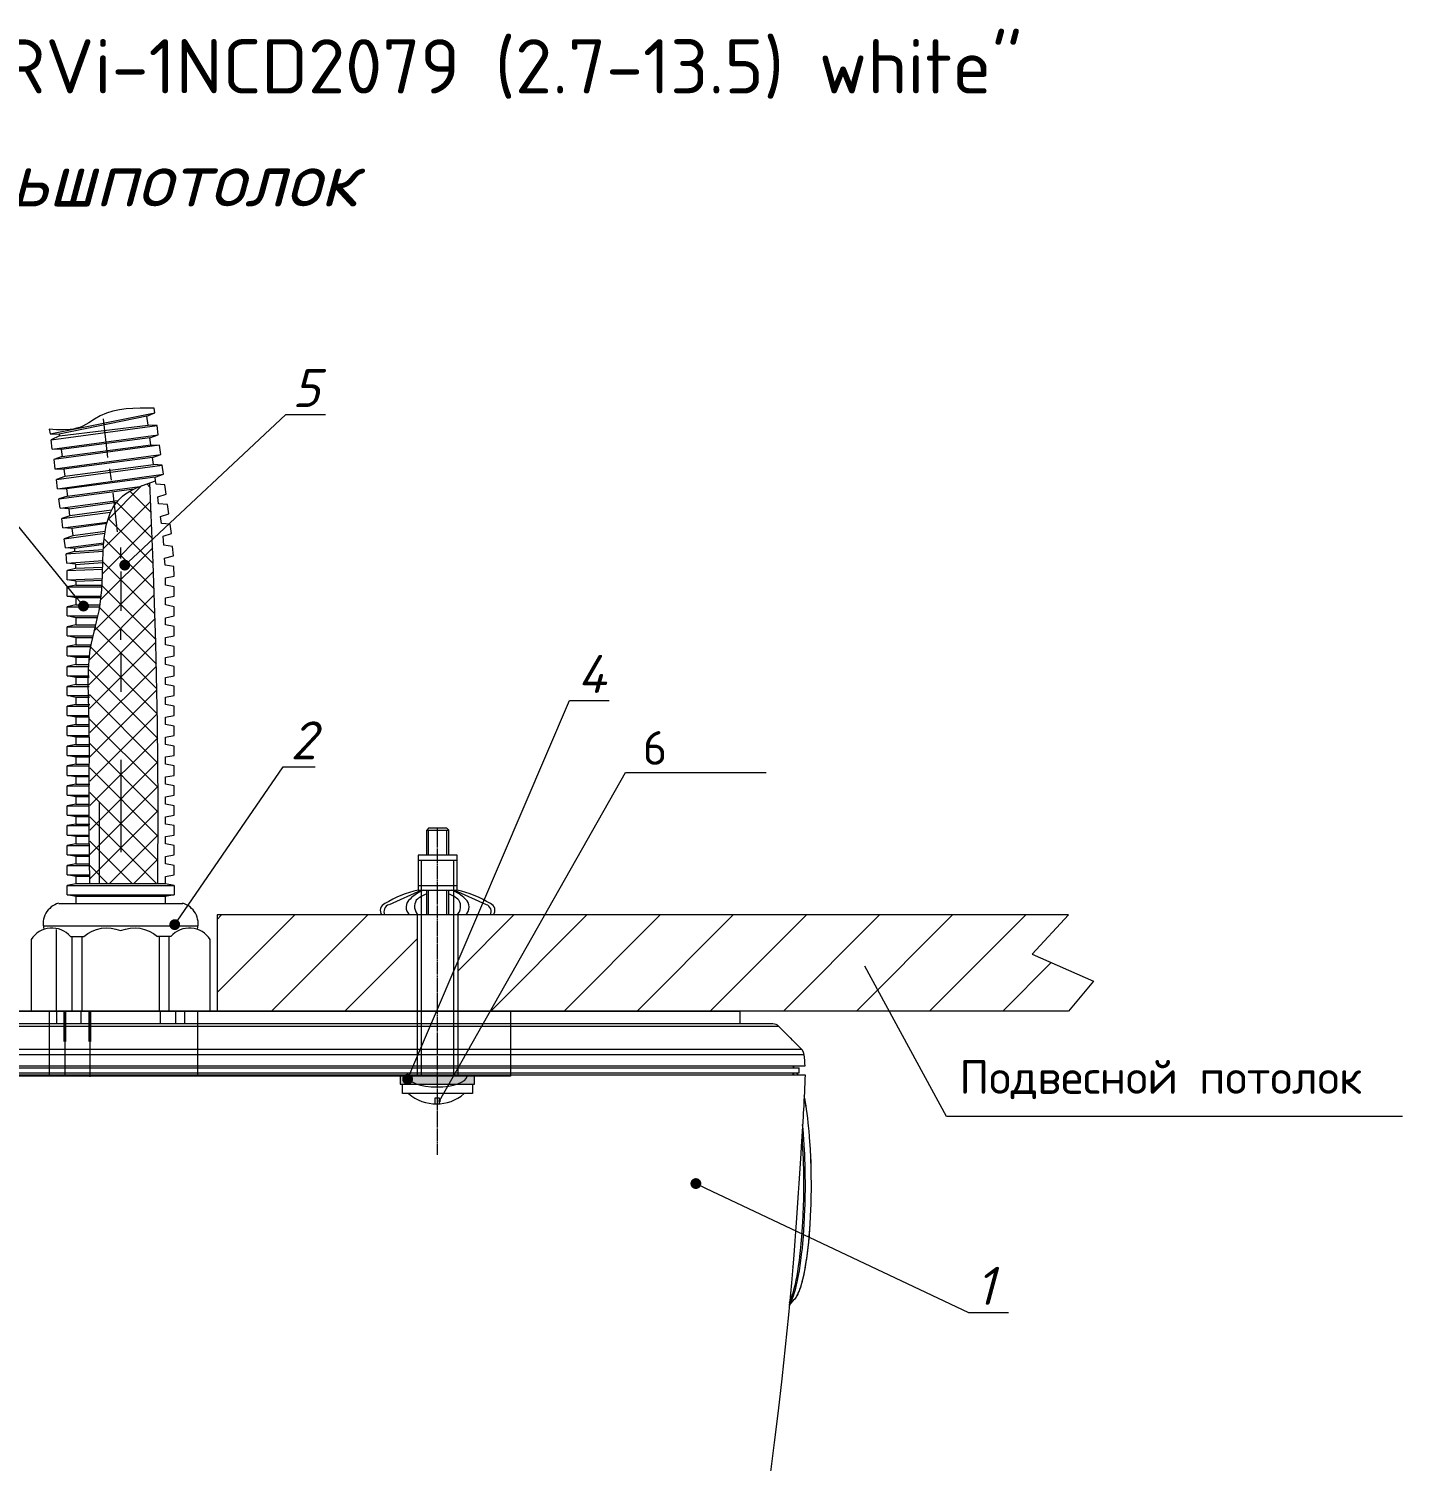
# Model space of a CAD drawing. Header units: millimetres. Extents: x -25459 to 1045457, y -66278 to 462905.
# Drawn here: x 900257 to 912917, y 4983 to 18189 of the extents above; entities that cross this region are included whole.
import ezdxf
from ezdxf import colors
from ezdxf.entities.mleader import LeaderData, LeaderLine
from ezdxf.math import Vec2, Vec3

# ---------------------------------------------------------------- set-up
doc = ezdxf.new("R2010")
doc.units = ezdxf.units.MM
doc.layers.add('PDF _Геометрия', color=7, linetype='Continuous')
doc.styles.add('ISOCPEUR', font='isocpeui.ttf', dxfattribs={"height": 250})
doc.styles.add('KOSTY_STYLE', font='isocpeur.ttf')
doc.styles.add('PDF ISOCPEUR', font='isocpeur.ttf')

# ---------------------------------------------------------------- blocks, each defined once
blk = doc.blocks.new('_DOT')
at = {"color": 0, "linetype": 'ByBlock', "lineweight": -2}
blk.add_line((-0.5, 0), (-1, 0), dxfattribs=at)
at = {"color": 0, "linetype": 'ByBlock', "const_width": 0.5}
blk.add_lwpolyline([(-0.25, 0, 1), (0.25, 0, 1)], format="xyb", close=True, dxfattribs=at)
blk = doc.blocks.new('RVi-2NCD4489 (2.8-12) white')
at = {"layer": 'PDF _Геометрия', "lineweight": 9}
for points in [[(-0.6363, 0), (0.6363, 0)], [(0.0563, 0), (0.0563, -0.013)], [(0.0656, 0), (0.0656, -0.013)], [(-0.0656, -0.013), (-0.0656, 0)], [(-0.0563, -0.013), (-0.0563, 0)], [(-0.0408, -0.013), (-0.0408, 0)], [(0.0408, -0.013), (0.0408, 0)], [(0.6363, -0.013), (0.6363, 0)], [(0.7016, -0.0445), (0.7016, -0.0442), (0.7016, -0.0438), (0.7015, -0.0435), (0.7014, -0.0432), (0.7014, -0.0431), (0.7013, -0.0428), (0.7013, -0.0425), (0.7011, -0.0421), (0.701, -0.0418), (0.7009, -0.0415), (0.7007, -0.0412), (0.7006, -0.0409), (0.7004, -0.0406), (0.7002, -0.0403), (0.7, -0.04), (0.7, -0.04), (0.6998, -0.0397), (0.6996, -0.0395), (0.6994, -0.0392), (0.6991, -0.039)], [(-0.6984, -0.0582), (0.6966, -0.0582)], [(0.6965, -0.0582), (0.6965, -0.0634)], [(0.6966, -0.0634), (0.6966, -0.0582)], [(-0.6984, -0.0634), (0.6966, -0.0634)], [(0.7018, -0.088), (0.7019, -0.0885), (0.7022, -0.0898), (0.7024, -0.091), (0.7025, -0.0918), (0.7028, -0.0931), (0.703, -0.0944), (0.7032, -0.0957), (0.7034, -0.0969), (0.7036, -0.0982), (0.7038, -0.0995), (0.704, -0.1008)], [(0.7043, -0.1007), (0.7042, -0.0998), (0.704, -0.0984), (0.7037, -0.097), (0.7037, -0.0965), (0.7034, -0.0951), (0.7032, -0.0938), (0.7029, -0.0924), (0.7027, -0.091), (0.7024, -0.0896), (0.7022, -0.0882), (0.7019, -0.0868)], [(0.704, -0.1008), (0.7046, -0.1052), (0.7052, -0.1099), (0.7057, -0.1148), (0.7061, -0.1179), (0.7066, -0.1233), (0.707, -0.1288), (0.7075, -0.1345), (0.7076, -0.1369), (0.708, -0.1429), (0.7083, -0.1491), (0.7085, -0.1553), (0.7086, -0.1572), (0.7087, -0.1636), (0.7088, -0.1701), (0.7089, -0.1766), (0.7089, -0.1781)], [(0.7093, -0.1781), (0.7093, -0.1765), (0.7092, -0.17), (0.7091, -0.1635), (0.709, -0.1572), (0.7089, -0.1551), (0.7087, -0.1489), (0.7083, -0.1428), (0.708, -0.1369), (0.7078, -0.1343), (0.7074, -0.1286), (0.7069, -0.1231), (0.7064, -0.1179), (0.7061, -0.1145), (0.7055, -0.1097), (0.7049, -0.1051), (0.7043, -0.1007)], [(0.7031, -0.1781), (0.7031, -0.1757), (0.703, -0.1697), (0.7029, -0.1638), (0.7028, -0.1578), (0.7026, -0.152), (0.7024, -0.1461), (0.7022, -0.1426), (0.7019, -0.1371), (0.7016, -0.1317), (0.7012, -0.1264), (0.7008, -0.1212), (0.7003, -0.1162)], [(0.7016, -0.1781), (0.7016, -0.1775), (0.7015, -0.1724), (0.7015, -0.1672), (0.7014, -0.162), (0.7013, -0.1568), (0.7011, -0.1516), (0.7009, -0.1465), (0.7006, -0.1413), (0.7003, -0.1362), (0.7, -0.1312), (0.6997, -0.1263)], [(0.6865, -0.3021), (0.692, -0.2959), (0.6928, -0.295), (0.6935, -0.294), (0.694, -0.2932), (0.6948, -0.2918), (0.6956, -0.2903), (0.6958, -0.2897), (0.6966, -0.2878), (0.6975, -0.2857), (0.6975, -0.2855), (0.6984, -0.283), (0.6991, -0.2805), (0.7, -0.2774), (0.7009, -0.274), (0.7017, -0.2703), (0.7021, -0.2685), (0.7029, -0.264), (0.7037, -0.2593), (0.7045, -0.2543), (0.7046, -0.2538), (0.7053, -0.2482), (0.706, -0.2423), (0.7066, -0.2369), (0.7072, -0.2303), (0.7077, -0.2234), (0.7081, -0.2183), (0.7085, -0.2108), (0.7088, -0.2032), (0.709, -0.1985), (0.7092, -0.1906), (0.7093, -0.1826), (0.7093, -0.1781)], [(0.6866, -0.3018), (0.6874, -0.3005), (0.6881, -0.299), (0.6883, -0.2987), (0.6891, -0.2969), (0.69, -0.2948), (0.69, -0.2948), (0.6909, -0.2924), (0.6916, -0.2901), (0.6925, -0.287), (0.6932, -0.2846), (0.6941, -0.2809), (0.695, -0.2769), (0.6958, -0.2726), (0.696, -0.2716), (0.6969, -0.2666), (0.6977, -0.2613), (0.6985, -0.2561), (0.6992, -0.2499), (0.7, -0.2435), (0.7005, -0.2385), (0.7011, -0.2313), (0.7016, -0.2239), (0.7019, -0.2193), (0.7023, -0.2113), (0.7026, -0.2032), (0.7028, -0.199), (0.703, -0.1905), (0.7031, -0.182), (0.7031, -0.1781)], [(0.6868, -0.2992), (0.6876, -0.2974), (0.6884, -0.2955), (0.6893, -0.2931), (0.6899, -0.2911), (0.6908, -0.2882), (0.6914, -0.2861), (0.6923, -0.2825), (0.6928, -0.2804), (0.6937, -0.2762), (0.6945, -0.2718), (0.6953, -0.2672), (0.6962, -0.2619), (0.697, -0.2562), (0.6975, -0.252), (0.6982, -0.2457), (0.6989, -0.239), (0.6992, -0.2351), (0.6998, -0.2278), (0.7003, -0.2203), (0.7005, -0.2169), (0.7009, -0.2088), (0.7012, -0.2007), (0.7014, -0.1925), (0.7015, -0.1841), (0.7016, -0.1781)], [(0.7089, -0.1781), (0.7089, -0.1827), (0.7088, -0.1907), (0.7086, -0.1987), (0.7084, -0.2035), (0.7081, -0.2112), (0.7077, -0.2186), (0.7073, -0.2238), (0.7068, -0.2307), (0.7062, -0.2374), (0.7056, -0.2428), (0.7049, -0.2488), (0.7041, -0.2544), (0.704, -0.255), (0.7033, -0.2601), (0.7025, -0.2648), (0.7016, -0.2692), (0.7011, -0.2718), (0.7002, -0.2755), (0.6996, -0.2781), (0.6987, -0.2812), (0.698, -0.2837), (0.6971, -0.2861), (0.6971, -0.2863), (0.6963, -0.2884), (0.6955, -0.2902), (0.6953, -0.2907), (0.6945, -0.2922), (0.6938, -0.2935), (0.6934, -0.2941), (0.6927, -0.2951), (0.692, -0.2959)], [(0.6902, -0.2628), (0.6902, -0.2626)]]:
    blk.add_lwpolyline(points, dxfattribs=at)
for points in [[(0.6758, -0.0156, 0.198865), (0.6697, -0.013), (-0.6697, -0.013, 0.198865), (-0.6758, -0.0156), (-0.6992, -0.039), (0.6991, -0.039), (0.6984, -0.0382), (0.6972, -0.0371), (0.6954, -0.0352), (0.6935, -0.0334), (0.6917, -0.0315), (0.6898, -0.0297), (0.688, -0.0278), (0.6874, -0.0272), (0.6855, -0.0253), (0.6837, -0.0235), (0.6818, -0.0216), (0.68, -0.0198), (0.6758, -0.0156), (-0.6758, -0.0156)], [(-0.7017, -0.0445), (0.7016, -0.0445, -0.000895), (0.7025, -0.0565), (-0.7026, -0.0565), (-0.7017, -0.0445, -0.180601), (-0.6992, -0.039)], [(-0.7029, -0.0652), (0.7028, -0.0652, -0.002017), (0.7012, -0.1012), (0.7011, -0.1019), (0.7011, -0.1026), (0.701, -0.1033), (0.701, -0.104), (0.701, -0.1047), (0.7009, -0.1055), (0.7009, -0.1062), (0.7009, -0.1066), (0.7008, -0.1073), (0.7008, -0.108), (0.7008, -0.1083), (0.6998, -0.1237), (0.6988, -0.1391), (0.6983, -0.1462), (0.6973, -0.1616), (0.6963, -0.177), (0.6956, -0.1866), (0.6946, -0.202), (0.6935, -0.2174), (0.6929, -0.2264), (0.6923, -0.2359), (0.6912, -0.2504), (0.6902, -0.2626), (0.6888, -0.279), (0.6857, -0.3119), (0.6824, -0.3447), (0.6789, -0.3775), (0.6751, -0.4104), (0.6711, -0.4431), (0.6669, -0.4759)], [(0.6952, -0.0651, 0.01603), (0.6948, -0.0644, 0.00796), (0.6942, -0.0634, -0.007786), (0.6947, -0.0644)]]:
    blk.add_lwpolyline(points, format="xyb", dxfattribs=at)
for points in [[(0.6913, -0.0582, 0.083031), (0.6901, -0.0565, -0.088765)], [(0.6901, -0.0652, 0.07885), (0.6913, -0.0634, -0.079437)]]:
    blk.add_lwpolyline(points, format="xyb", close=True, dxfattribs=at)
blk.add_arc((0.6596, -0.0399), 0.0287, 44.6077, 46.5497, dxfattribs=at)
for points in [[(0.6911, -0.0644), (0.691, -0.0643), (0.691, -0.0641), (0.6909, -0.064)], [(0.6913, -0.0651), (0.6912, -0.0649), (0.6912, -0.0646), (0.6911, -0.0644)], [(0.695, -0.0649), (0.6949, -0.0648), (0.6948, -0.0646), (0.6947, -0.0644)], [(0.6951, -0.0651), (0.6951, -0.0651), (0.695, -0.065), (0.695, -0.0649)]]:
    blk.add_open_spline(points, degree=3, dxfattribs=at)

msp = doc.modelspace()

# ---------------------------------------------------------------- linework, layer by layer
at = {"lineweight": 5}
msp.add_line((909839.642, 9132.41), (899410.464, 9132.41), dxfattribs=at)
at = {"lineweight": 13}
for points in [[(901345.164, 14616.883), (901421.367, 14648.634), (901412.9, 14690.969), (901283.779, 14690.969), (901218.16, 14688.852), (901154.658, 14684.619), (901093.272, 14676.152), (901031.887, 14663.451), (900974.735, 14644.401), (900917.583, 14621.117), (900864.664, 14589.365), (900811.746, 14555.498), (900756.711, 14525.863), (900729.193, 14513.163), (900699.559, 14504.696), (900669.924, 14498.346), (900640.29, 14494.112), (900576.788, 14489.879), (900513.286, 14491.995), (900447.667, 14496.229), (900456.134, 14453.894), (900538.686, 14451.777)], [(900456.134, 14453.894), (901421.367, 14648.634)], [(900540.803, 14434.843), (900464.6, 14398.859), (901440.418, 14530.097), (901357.865, 14534.33)], [(900942.984, 14593.599), (900985.319, 14235.87)], [(901374.799, 14417.91), (901451.001, 14445.427), (901440.418, 14530.097)], [(900557.737, 14309.956), (900475.184, 14314.189), (900464.6, 14398.859)], [(900475.184, 14314.189), (901451.001, 14445.427)], [(901398.083, 14235.87), (901476.402, 14263.387), (901463.702, 14348.057), (900487.885, 14218.936), (900498.468, 14132.15), (900581.021, 14127.916)], [(900498.468, 14132.15), (901476.402, 14263.387)], [(901383.266, 14352.291), (901463.702, 14348.057)], [(900566.204, 14244.337), (900487.885, 14218.936)], [(900589.488, 14060.18), (900513.286, 14032.663), (901489.103, 14166.017), (901406.55, 14170.251)], [(901019.186, 14028.429), (901006.486, 14130.033)], [(901423.484, 14055.947), (901499.686, 14081.348), (901489.103, 14166.017)], [(900606.422, 13943.76), (900523.869, 13947.993), (900513.286, 14032.663)], [(900523.869, 13947.993), (901499.686, 14081.348)], [(900820.213, 10307.2), (900815.979, 10800.401), (900815.979, 11293.601), (900818.096, 11539.143), (900815.979, 11784.685), (900809.629, 12034.46), (900805.396, 12159.348), (900807.512, 12282.119), (900818.096, 12404.89), (900824.446, 12464.158), (900835.03, 12523.427), (900862.548, 12641.965), (900892.182, 12760.502), (900906.999, 12821.888), (900917.583, 12885.39), (900930.283, 13016.628), (900936.634, 13154.216), (900940.867, 13289.687), (900947.217, 13425.158), (900953.567, 13488.661), (900962.034, 13552.163), (900972.618, 13611.432), (900989.552, 13668.584), (901008.603, 13723.619), (901031.887, 13772.304), (901063.638, 13818.872), (901099.622, 13859.09), (901120.79, 13878.141), (901141.957, 13895.075), (901190.642, 13926.826), (901245.678, 13954.343), (901304.946, 13977.628), (901427.717, 14022.079), (901423.484, 14055.947), (900606.422, 13945.876), (900614.889, 13880.258), (901281.662, 13969.161)], [(901518.737, 10307.2), (900693.208, 10307.2), (900612.772, 10292.383), (901599.173, 10292.383), (901518.737, 10307.2), (901518.737, 10372.819), (901599.173, 10389.753), (901599.173, 10474.423), (901518.737, 10491.357), (901518.737, 10556.976), (901599.173, 10573.91), (901599.173, 10658.579), (901518.737, 10675.513), (901518.737, 10741.132), (901599.173, 10755.949), (901599.173, 10842.736), (901518.737, 10857.553), (901518.737, 10923.172), (901599.173, 10940.106), (901599.173, 11024.775), (901518.737, 11041.709), (901518.737, 11107.328), (901599.173, 11124.262), (901599.173, 11208.932), (901518.737, 11225.866), (901518.737, 11291.485), (901599.173, 11306.302), (901599.173, 11393.088), (901518.737, 11407.905), (901518.737, 11475.641), (901599.173, 11490.458), (901599.173, 11575.128), (901518.737, 11592.062), (901518.737, 11657.681), (901599.173, 11674.614), (901599.173, 11759.284), (901518.737, 11776.218), (901518.737, 11841.837), (901599.173, 11856.654), (901599.173, 11943.44), (901518.737, 11958.258), (901518.737, 12025.993), (901599.173, 12040.81), (901599.173, 12127.597), (901518.737, 12142.414), (901518.737, 12208.033), (901599.173, 12224.967), (901599.173, 12309.636), (901518.737, 12326.57), (901518.737, 12392.189), (901599.173, 12407.007), (901599.173, 12493.793), (901518.737, 12508.61), (901518.737, 12576.346), (901599.173, 12591.163), (901599.173, 12677.949), (901518.737, 12692.766), (901518.737, 12758.385), (901599.173, 12775.319), (901599.173, 12859.989), (901518.737, 12876.923), (901518.737, 12942.542), (901599.173, 12957.359), (901599.173, 13044.145), (901518.737, 13058.962), (901518.737, 13126.698), (901597.056, 13143.632), (901594.94, 13230.418), (901514.504, 13243.119), (901510.27, 13308.738), (901590.706, 13329.905), (901584.356, 13416.691), (901503.92, 13427.275), (901495.453, 13509.828), (901573.772, 13535.229), (901561.072, 13619.899), (901480.636, 13626.249), (901472.169, 13691.868), (901548.371, 13717.269), (901537.788, 13801.938), (901455.235, 13808.288), (901446.768, 13873.907), (901525.087, 13899.308), (901512.387, 13983.978), (901431.951, 13990.328), (901427.717, 14022.079)], [(901448.885, 10307.2), (901451.001, 11048.059), (901444.651, 11786.802), (901429.834, 12525.544), (901404.433, 13264.286), (901372.682, 14003.028)], [(900629.706, 13763.837), (900547.153, 13770.187), (900536.57, 13854.857), (901228.744, 13945.876)], [(900614.889, 13880.258), (900536.57, 13854.857)], [(900987.435, 13662.233), (901300.713, 13977.628)], [(901031.887, 13909.892), (901074.222, 13552.163)], [(901188.526, 13924.709), (901385.382, 13727.852)], [(901345.164, 13992.445), (901372.682, 13962.81)], [(900547.153, 13770.187), (901080.572, 13840.039)], [(901021.303, 13749.02), (900638.173, 13698.218), (900629.706, 13763.837), (901065.755, 13823.106), (901395.966, 13492.894)], [(900947.217, 13397.641), (901381.149, 13831.573)], [(900655.107, 13581.797), (900572.554, 13588.147), (900561.971, 13672.817), (901012.836, 13732.086)], [(900638.173, 13698.218), (900561.971, 13672.817)], [(900572.554, 13588.147), (900981.085, 13641.066)], [(900976.852, 13626.249), (900655.107, 13581.797), (900663.574, 13516.178), (900962.034, 13556.396)], [(900936.634, 13164.799), (901389.616, 13617.782)], [(900989.552, 13672.817), (901404.433, 13257.936)], [(900663.574, 13514.062), (900585.255, 13486.544), (900959.918, 13539.462)], [(900678.391, 13397.641), (900597.955, 13401.874), (900585.255, 13486.544)], [(900953.567, 13486.544), (901412.9, 13025.095)], [(900597.955, 13401.874), (900949.334, 13450.559)], [(900680.508, 13368.006), (900602.189, 13346.839), (900945.1, 13372.24)], [(900688.975, 13251.586), (900608.539, 13262.169), (900602.189, 13346.839)], [(900949.334, 13433.625), (900678.391, 13397.641), (900680.508, 13368.006), (900945.1, 13387.057)], [(900921.816, 12925.608), (901400.2, 13401.874)], [(901105.973, 13304.504), (901105.973, 13406.108)], [(900608.539, 13262.169), (900940.867, 13285.454)], [(900688.975, 13213.484), (900610.656, 13194.434), (900938.75, 13207.134)], [(900940.867, 13266.403), (900688.975, 13247.352), (900688.975, 13215.601), (900938.75, 13224.068)], [(900940.867, 13274.87), (901421.367, 12794.37)], [(900693.208, 13097.064), (900612.772, 13109.764), (900610.656, 13194.434)], [(900612.772, 13109.764), (900936.634, 13120.348)], [(900934.517, 13101.297), (900693.208, 13092.83), (900693.208, 13058.962), (900932.4, 13058.962)], [(900858.314, 12635.614), (901408.667, 13185.967)], [(901105.973, 13185.967), (901105.973, 12824.004)], [(900693.208, 13058.962), (900612.772, 13044.145)], [(900693.208, 12942.542), (900612.772, 12957.359), (900612.772, 13044.145), (900932.4, 13044.145)], [(900612.772, 12957.359), (900926.05, 12957.359)], [(900923.933, 12942.542), (900693.208, 12942.542), (900693.208, 12876.923), (900915.466, 12876.923)], [(900818.096, 12371.022), (901415.017, 12970.059)], [(900932.4, 13056.846), (901427.717, 12561.529)], [(900693.208, 12876.923), (900612.772, 12859.989)], [(900693.208, 12758.385), (900612.772, 12775.319), (900612.772, 12859.989), (900913.349, 12859.989)], [(900911.233, 12853.639), (901434.067, 12330.804)], [(900612.772, 12775.319), (900894.299, 12775.319)], [(900693.208, 12692.766), (900612.772, 12675.832)], [(900890.065, 12758.385), (900693.208, 12758.385), (900693.208, 12692.766), (900873.131, 12692.766)], [(900813.863, 12208.033), (900693.208, 12208.033), (900693.208, 12142.414), (900813.863, 12142.414), (901423.484, 12752.035)], [(900693.208, 12574.229), (900612.772, 12591.163), (900612.772, 12675.832), (900868.898, 12675.832)], [(900612.772, 12591.163), (900847.73, 12591.163)], [(900843.497, 12574.229), (900693.208, 12574.229), (900693.208, 12508.61), (900832.913, 12508.61)], [(900866.781, 12673.716), (901438.301, 12102.196)], [(901105.973, 12555.178), (901105.973, 12658.899)], [(900693.208, 12508.61), (900612.772, 12493.793)], [(900693.208, 12392.189), (900612.772, 12407.007), (900612.772, 12493.793), (900830.797, 12493.793)], [(900818.096, 11922.273), (901429.834, 12534.011)], [(900828.68, 12487.443), (901442.534, 11873.588), (900820.213, 11251.266)], [(901105.973, 12438.758), (901105.973, 12076.795)], [(900612.772, 12407.007), (900820.213, 12407.007)], [(900693.208, 12326.57), (900612.772, 12309.636)], [(900693.208, 12208.033), (900612.772, 12224.967), (900612.772, 12309.636), (900815.979, 12309.636)], [(900820.213, 12392.189), (900693.208, 12392.189), (900693.208, 12326.57), (900815.979, 12326.57)], [(900820.213, 11700.015), (901434.067, 12313.87)], [(900612.772, 12224.967), (900813.863, 12224.967)], [(900813.863, 12277.885), (901446.768, 11644.98)], [(900693.208, 12142.414), (900612.772, 12125.48)], [(900693.208, 12023.877), (900612.772, 12040.81), (900612.772, 12125.48), (900815.979, 12125.48)], [(900612.772, 12040.81), (900818.096, 12040.81)], [(900818.096, 12023.877), (900693.208, 12023.877), (900693.208, 11958.258), (900820.213, 11958.258)], [(900818.096, 12051.394), (901448.885, 11418.489)], [(900820.213, 11475.641), (901438.301, 12093.729)], [(900693.208, 11958.258), (900612.772, 11943.44), (900815.979, 11943.44)], [(900693.208, 11841.837), (900612.772, 11856.654), (900612.772, 11943.44)], [(900612.772, 11856.654), (900813.863, 11856.654)], [(900693.208, 11776.218), (900612.772, 11759.284)], [(900693.208, 11657.681), (900612.772, 11674.614), (900612.772, 11759.284), (900815.979, 11759.284)], [(900813.863, 11841.837), (900693.208, 11841.837), (900693.208, 11776.218), (900813.863, 11776.218)], [(900818.096, 11824.903), (901451.001, 11194.114)], [(900612.772, 11674.614), (900818.096, 11674.614)], [(900818.096, 11657.681), (900693.208, 11657.681), (900693.208, 11592.062), (900820.213, 11592.062)], [(900820.213, 11026.892), (901446.768, 11653.447)], [(900693.208, 11592.062), (900612.772, 11575.128), (900815.979, 11575.128)], [(900693.208, 11473.524), (900612.772, 11490.458), (900612.772, 11575.128)], [(900612.772, 11490.458), (900813.863, 11490.458)], [(900820.213, 11598.412), (901451.001, 10967.623)], [(900693.208, 11407.905), (900612.772, 11393.088)], [(900693.208, 11291.485), (900612.772, 11306.302), (900612.772, 11393.088), (900815.979, 11393.088)], [(900813.863, 11473.524), (900693.208, 11473.524), (900693.208, 11407.905), (900813.863, 11407.905)], [(900820.213, 10802.518), (901448.885, 11431.189)], [(900820.213, 11374.037), (901451.001, 10743.249)], [(901105.973, 11448.123), (901105.973, 10597.194)], [(900612.772, 11306.302), (900818.096, 11306.302)], [(900693.208, 11225.866), (900612.772, 11208.932), (900815.979, 11208.932)], [(900818.096, 11291.485), (900693.208, 11291.485), (900693.208, 11225.866), (900820.213, 11225.866)], [(904044.008, 8304.764), (905758.567, 11333.819), (907054.012, 11333.819)], [(900693.208, 11107.328), (900612.772, 11124.262), (900612.772, 11208.932)], [(900612.772, 11124.262), (900813.863, 11124.262)], [(900813.863, 11107.328), (900693.208, 11107.328), (900693.208, 11041.709), (900813.863, 11041.709)], [(900820.213, 10578.143), (901451.001, 11206.815)], [(900820.213, 11149.663), (901448.885, 10520.991)], [(900693.208, 11041.709), (900612.772, 11024.775)], [(900693.208, 10923.172), (900612.772, 10940.106), (900612.772, 11024.775), (900815.979, 11024.775)], [(900820.213, 10353.769), (901451.001, 10982.44)], [(900906.999, 11060.76), (900906.999, 10307.2)], [(900612.772, 10940.106), (900818.096, 10940.106)], [(900693.208, 10857.553), (900612.772, 10842.736), (900815.979, 10842.736)], [(900693.208, 10741.132), (900612.772, 10755.949), (900612.772, 10842.736)], [(900818.096, 10923.172), (900693.208, 10923.172), (900693.208, 10857.553), (900820.213, 10857.553)], [(900820.213, 10925.289), (901438.301, 10307.2)], [(900612.772, 10755.949), (900813.863, 10755.949)], [(900813.863, 10741.132), (900693.208, 10741.132), (900693.208, 10675.513), (900813.863, 10675.513)], [(900820.213, 10700.914), (901213.926, 10307.2)], [(901000.136, 10307.2), (901451.001, 10758.066)], [(903927.587, 10571.793), (903927.587, 10800.401)], [(903942.404, 10571.793), (903942.404, 10800.401)], [(904022.84, 10821.568), (904022.84, 10810.985)], [(904022.84, 10806.751), (904022.84, 10794.051)], [(904022.84, 10791.934), (904022.84, 10779.233)], [(904022.84, 10777.117), (904022.84, 10764.416)], [(904022.84, 10762.3), (904022.84, 10749.599)], [(904022.84, 10747.482), (904022.84, 10734.782)], [(904022.84, 10732.665), (904022.84, 10719.965)], [(904022.84, 10717.848), (904022.84, 10705.148)], [(904022.84, 10703.031), (904022.84, 10690.33)], [(904111.744, 10571.793), (904111.744, 10800.401)], [(904130.794, 10571.793), (904130.794, 10800.401)], [(900693.208, 10675.513), (900612.772, 10658.579)], [(900693.208, 10556.976), (900612.772, 10573.91), (900612.772, 10658.579), (900815.979, 10658.579)], [(900612.772, 10573.91), (900818.096, 10573.91)], [(904022.84, 10686.097), (904022.84, 10675.513)], [(904022.84, 10671.28), (904022.84, 10660.696)], [(904022.84, 10656.463), (904022.84, 10645.879)], [(904022.84, 10641.645), (904022.84, 10631.062)], [(904022.84, 10626.828), (904022.84, 10614.128)], [(904022.84, 10612.011), (904022.84, 10599.311)], [(904022.84, 10597.194), (904022.84, 10584.493)], [(904022.84, 10582.377), (904022.84, 10569.676)], [(904022.84, 10567.559), (904022.84, 10554.859)], [(900693.208, 10491.357), (900612.772, 10474.423), (900815.979, 10474.423)], [(900693.208, 10372.819), (900612.772, 10389.753), (900612.772, 10474.423)], [(900818.096, 10556.976), (900693.208, 10556.976), (900693.208, 10491.357), (900820.213, 10491.357)], [(900820.213, 10476.54), (900987.435, 10307.2)], [(901224.51, 10307.2), (901448.885, 10533.692)], [(903847.151, 10523.108), (904206.997, 10523.108)], [(903874.669, 10520.991), (903874.669, 8533.372)], [(904022.84, 10552.742), (904022.84, 10540.042)], [(904022.84, 10537.925), (904022.84, 10525.225)], [(904022.84, 10523.108), (904022.84, 10510.407)], [(904022.84, 10506.174), (904022.84, 10495.59)], [(904022.84, 10491.357), (904022.84, 10480.773)], [(904022.84, 10476.54), (904022.84, 10465.956)], [(904022.84, 10461.722), (904022.84, 10449.022)], [(904022.84, 10446.905), (904022.84, 10434.205)], [(904022.84, 10432.088), (904022.84, 10419.388)], [(904173.129, 10520.991), (904173.129, 8533.372)], [(900612.772, 10389.753), (900813.863, 10389.753)], [(900813.863, 10372.819), (900693.208, 10372.819), (900693.208, 10307.2)], [(904022.84, 10417.271), (904022.84, 10404.57)], [(904022.84, 10402.454), (904022.84, 10389.753)], [(904022.84, 10387.637), (904022.84, 10374.936)], [(904022.84, 10372.819), (904022.84, 10360.119)], [(904022.84, 10358.002), (904022.84, 10345.302)], [(904022.84, 10341.068), (904022.84, 10330.485)], [(904022.84, 10326.251), (904022.84, 10315.667)], [(904022.84, 10311.434), (904022.84, 10300.85)], [(900693.208, 10190.78), (900612.772, 10205.597), (900612.772, 10292.383)], [(900612.772, 10205.597), (901599.173, 10205.597)], [(901599.173, 10292.383), (901599.173, 10205.597), (901518.737, 10190.78), (900693.208, 10190.78), (900693.208, 10125.161)], [(901518.737, 10125.161), (901518.737, 10190.78)], [(903876.785, 10247.932), (903578.325, 10112.46)], [(903847.151, 10290.267), (904206.997, 10290.267)], [(903927.587, 10019.324), (903927.587, 10247.932)], [(903942.404, 10019.324), (903942.404, 10247.932)], [(904022.84, 10296.617), (904022.84, 10286.033)], [(904022.84, 10281.8), (904022.84, 10269.099)], [(904022.84, 10266.982), (904022.84, 10254.282)], [(904022.84, 10252.165), (904022.84, 10239.465)], [(904022.84, 10237.348), (904022.84, 10224.648)], [(904022.84, 10222.531), (904022.84, 10209.83)], [(904022.84, 10207.714), (904022.84, 10195.013)], [(904022.84, 10192.896), (904022.84, 10180.196)], [(904022.84, 10178.079), (904022.84, 10165.379)], [(904111.744, 10019.324), (904111.744, 10247.932)], [(904130.794, 10019.324), (904130.794, 10247.932)], [(904475.823, 10112.46), (904177.362, 10247.932)], [(900534.453, 10125.161), (901677.493, 10125.161)], [(904022.84, 10161.145), (904022.84, 10150.562)], [(904022.84, 10146.328), (904022.84, 10135.744)], [(904022.84, 10131.511), (904022.84, 10120.927)], [(904022.84, 10116.694), (904022.84, 10106.11)], [(904022.84, 10101.877), (904022.84, 10089.176)], [(904022.84, 10087.059), (904022.84, 10074.359)], [(904022.84, 10072.242), (904022.84, 10059.542)], [(904022.84, 10057.425), (904022.84, 10044.725)], [(904022.84, 10042.608), (904022.84, 10029.907)], [(900392.631, 9917.72), (901817.197, 9917.72)], [(901995.004, 9979.106), (902035.222, 10019.324)], [(901995.004, 9305.982), (902710.462, 10019.324)], [(902496.671, 9132.41), (903383.585, 10019.324)], [(903836.567, 10019.324), (903836.567, 8533.372)], [(904198.53, 10019.324), (903849.268, 10019.324)], [(904022.84, 10027.791), (904022.84, 10015.09)], [(904022.84, 10012.974), (904022.84, 10000.273)], [(904022.84, 9996.04), (904022.84, 9985.456)], [(904022.84, 9981.222), (904022.84, 9970.639)], [(904022.84, 9966.405), (904022.84, 9955.822)], [(904022.84, 9951.588), (904022.84, 9941.004)], [(904022.84, 9936.771), (904022.84, 9924.07)], [(904022.84, 9921.954), (904022.84, 9909.253)], [(904022.84, 9907.137), (904022.84, 9894.436)], [(904211.23, 9500.722), (904729.832, 10019.324)], [(904211.23, 10019.324), (904211.23, 8533.372)], [(904518.158, 9132.41), (905402.955, 10019.324)], [(905191.281, 9132.41), (906078.195, 10019.324)], [(905864.404, 9132.41), (906751.318, 10019.324)], [(906539.644, 9132.41), (907424.442, 10019.324)], [(907212.768, 9132.41), (908097.565, 10019.324)], [(907885.891, 9132.41), (908772.805, 10019.324)], [(908559.014, 9132.41), (909445.928, 10019.324)], [(909839.642, 10019.324), (909505.197, 9659.478), (910070.367, 9409.703), (909839.642, 9132.41)], [(900511.169, 9885.969), (900511.169, 9132.41)], [(900659.341, 9132.41), (900659.341, 9820.35)], [(900750.36, 9132.41), (900750.36, 9820.35)], [(901569.539, 9820.35), (901446.768, 9820.35)], [(901461.585, 9132.41), (901461.585, 9820.35)], [(901552.605, 9132.41), (901552.605, 9820.35)], [(903169.794, 9132.41), (903836.567, 9799.183)], [(904022.84, 9892.319), (904022.84, 9879.619)], [(904022.84, 9877.502), (904022.84, 9864.802)], [(904022.84, 9862.685), (904022.84, 9849.985)], [(904022.84, 9847.868), (904022.84, 9835.167)], [(904022.84, 9833.051), (904022.84, 9820.35)], [(904022.84, 9816.117), (904022.84, 9805.533)], [(904022.84, 9801.3), (904022.84, 9790.716)], [(904022.84, 9786.482), (904022.84, 9775.899)], [(904022.84, 9771.665), (904022.84, 9761.082)], [(904022.84, 9756.848), (904022.84, 9744.148)], [(904022.84, 9742.031), (904022.84, 9729.33)], [(904022.84, 9727.214), (904022.84, 9714.513)], [(904022.84, 9712.396), (904022.84, 9699.696)], [(904022.84, 9697.579), (904022.84, 9684.879)], [(904022.84, 9682.762), (904022.84, 9670.062)], [(904022.84, 9667.945), (904022.84, 9655.245)], [(904022.84, 9651.011), (904022.84, 9640.427)], [(904022.84, 9636.194), (904022.84, 9625.61)], [(904022.84, 9621.377), (904022.84, 9610.793)], [(904022.84, 9606.559), (904022.84, 9595.976)], [(904022.84, 9591.742), (904022.84, 9579.042)], [(904022.84, 9576.925), (904022.84, 9564.225)], [(904022.84, 9562.108), (904022.84, 9549.408)], [(904022.84, 9547.291), (904022.84, 9534.59)], [(904022.84, 9532.474), (904022.84, 9519.773)], [(904022.84, 9517.656), (904022.84, 9504.956)], [(909234.254, 9132.41), (909680.886, 9581.159)], [(904022.84, 9502.839), (904022.84, 9490.139)], [(904022.84, 9488.022), (904022.84, 9475.322)], [(904022.84, 9471.088), (904022.84, 9460.504)], [(904022.84, 9456.271), (904022.84, 9445.687)], [(904022.84, 9441.454), (904022.84, 9430.87)], [(904022.84, 9426.637), (904022.84, 9416.053)], [(904022.84, 9411.819), (904022.84, 9399.119)], [(904022.84, 9397.002), (904022.84, 9384.302)], [(904022.84, 9382.185), (904022.84, 9369.485)], [(904022.84, 9367.368), (904022.84, 9354.667)], [(904022.84, 9352.551), (904022.84, 9339.85)], [(904022.84, 9337.734), (904022.84, 9325.033)], [(904022.84, 9322.916), (904022.84, 9310.216)], [(904022.84, 9305.982), (904022.84, 9295.399)], [(904022.84, 9291.165), (904022.84, 9280.582)], [(904022.84, 9276.348), (904022.84, 9265.764)], [(904022.84, 9261.531), (904022.84, 9250.947)], [(904022.84, 9246.714), (904022.84, 9234.013)], [(904698.081, 9132.41), (904698.081, 8533.372), (898697.123, 8533.372), (898697.123, 9132.41)], [(900445.55, 9132.41), (900445.55, 8533.372)], [(901812.964, 9132.41), (901812.964, 8533.372)], [(904022.84, 9231.897), (904022.84, 9219.196)], [(904022.84, 9217.079), (904022.84, 9204.379)], [(904022.84, 9202.262), (904022.84, 9189.562)], [(904022.84, 9187.445), (904022.84, 9174.745)], [(904022.84, 9172.628), (904022.84, 9159.927)], [(904022.84, 9157.811), (904022.84, 9145.11)], [(904022.84, 9142.993), (904022.84, 9130.293)], [(904022.84, 9126.06), (904022.84, 9115.476)], [(904829.318, 9132.41), (904211.23, 9132.41)], [(904022.84, 9111.242), (904022.84, 9100.659)], [(904022.84, 9096.425), (904022.84, 9085.841)], [(904022.84, 9081.608), (904022.84, 9071.024)], [(904022.84, 9066.791), (904022.84, 9054.09)], [(904022.84, 9051.974), (904022.84, 9039.273)], [(904022.84, 9037.156), (904022.84, 9024.456)], [(904022.84, 9022.339), (904022.84, 9009.639)], [(904022.84, 9007.522), (904022.84, 8994.822)], [(904022.84, 8992.705), (904022.84, 8980.004)], [(900591.605, 8853), (900591.605, 8533.372)], [(900822.33, 8853), (900822.33, 8527.022)], [(904022.84, 8977.888), (904022.84, 8965.187)], [(904022.84, 8960.954), (904022.84, 8950.37)], [(904022.84, 8946.137), (904022.84, 8935.553)], [(904022.84, 8931.319), (904022.84, 8920.736)], [(904022.84, 8916.502), (904022.84, 8905.919)], [(904022.84, 8901.685), (904022.84, 8888.985)], [(904022.84, 8886.868), (904022.84, 8874.167)], [(904022.84, 8872.051), (904022.84, 8859.35)], [(904022.84, 8857.234), (904022.84, 8844.533)], [(904022.84, 8842.416), (904022.84, 8829.716)], [(904022.84, 8827.599), (904022.84, 8814.899)], [(904022.84, 8812.782), (904022.84, 8800.082)], [(904022.84, 8797.965), (904022.84, 8785.264)], [(904022.84, 8781.031), (904022.84, 8770.447)], [(904022.84, 8766.214), (904022.84, 8755.63)], [(904022.84, 8751.397), (904022.84, 8740.813)], [(904022.84, 8736.579), (904022.84, 8725.996)], [(904022.84, 8721.762), (904022.84, 8709.062)], [(904022.84, 8706.945), (904022.84, 8694.245)], [(904022.84, 8692.128), (904022.84, 8679.427)], [(904022.84, 8677.311), (904022.84, 8664.61)], [(904022.84, 8662.493), (904022.84, 8649.793)], [(904022.84, 8647.676), (904022.84, 8634.976)], [(904022.84, 8632.859), (904022.84, 8620.159)], [(904022.84, 8615.925), (904022.84, 8605.341)], [(904022.84, 8601.108), (904022.84, 8590.524)], [(904022.84, 8586.291), (904022.84, 8575.707)], [(904348.818, 8461.403), (904348.818, 8372.5), (903701.096, 8372.5), (903701.096, 8461.403)], [(904022.84, 8571.474), (904022.84, 8560.89)], [(904022.84, 8556.656), (904022.84, 8543.956)], [(904022.84, 8541.839), (904022.84, 8529.139)], [(904022.84, 8527.022), (904022.84, 8514.322)], [(904022.84, 8512.205), (904022.84, 8499.504)], [(904022.84, 8497.388), (904022.84, 8484.687)], [(904022.84, 8482.571), (904022.84, 8469.87)], [(904022.84, 8467.753), (904022.84, 8455.053)], [(904022.84, 8452.936), (904022.84, 8440.236)], [(904044.008, 8277.247), (904044.008, 8330.165), (904001.673, 8330.165), (904001.673, 8277.247)], [(904022.84, 8436.002), (904022.84, 8425.419)], [(904022.84, 8421.185), (904022.84, 8410.601)], [(904022.84, 8406.368), (904022.84, 8395.784)], [(904022.84, 8391.551), (904022.84, 8380.967)], [(904022.84, 8376.734), (904022.84, 8364.033)], [(904022.84, 8361.916), (904022.84, 8349.216)], [(904022.84, 8347.099), (904022.84, 8334.399)], [(904022.84, 8332.282), (904022.84, 8319.582)], [(904022.84, 8317.465), (904022.84, 8304.764)], [(904022.84, 8302.648), (904022.84, 8289.947)], [(904022.84, 8287.83), (904022.84, 8275.13)], [(904022.84, 8270.897), (904022.84, 8260.313)], [(904022.84, 8256.079), (904022.84, 8245.496)], [(904022.84, 8241.262), (904022.84, 8230.678)], [(904022.84, 8226.445), (904022.84, 8215.861)], [(904022.84, 8211.628), (904022.84, 8198.927)], [(904022.84, 8196.811), (904022.84, 8184.11)], [(904022.84, 8181.993), (904022.84, 8169.293)], [(904022.84, 8167.176), (904022.84, 8154.476)], [(904022.84, 8152.359), (904022.84, 8139.659)], [(904022.84, 8137.542), (904022.84, 8124.841)], [(904022.84, 8122.725), (904022.84, 8110.024)], [(904022.84, 8107.908), (904022.84, 8095.207)], [(904022.84, 8090.974), (904022.84, 8080.39)], [(904022.84, 8076.156), (904022.84, 8065.573)], [(904022.84, 8061.339), (904022.84, 8050.756)], [(904022.84, 8046.522), (904022.84, 8035.938)], [(904022.84, 8031.705), (904022.84, 8019.004)], [(904022.84, 8016.888), (904022.84, 8004.187)], [(904022.84, 8002.071), (904022.84, 7989.37)], [(904022.84, 7987.253), (904022.84, 7974.553)], [(904022.84, 7972.436), (904022.84, 7959.736)], [(904022.84, 7957.619), (904022.84, 7944.919)], [(904022.84, 7942.802), (904022.84, 7930.101)], [(904022.84, 7925.868), (904022.84, 7915.284)], [(904022.84, 7911.051), (904022.84, 7900.467)], [(904022.84, 7896.234), (904022.84, 7885.65)], [(904022.84, 7881.416), (904022.84, 7870.833)], [(904022.84, 7866.599), (904022.84, 7853.899)], [(904022.84, 7851.782), (904022.84, 7839.082)], [(904022.84, 7836.965), (904022.84, 7824.264)], [(904022.84, 7822.148), (904022.84, 7809.447)]]:
    msp.add_lwpolyline(points, dxfattribs=at)
for points in [[(900538.686, 14451.777), (900540.803, 14434.843), (901357.865, 14534.33), (901345.164, 14616.883)], [(900557.737, 14309.956), (900566.204, 14244.337), (901383.266, 14352.291), (901374.799, 14417.91)], [(900581.021, 14127.916), (900589.488, 14062.297), (901406.55, 14170.251), (901398.083, 14235.87)], [(903927.587, 10800.401), (904130.794, 10800.401), (904111.744, 10819.452), (903942.404, 10819.452)], [(903847.151, 10247.932), (904206.997, 10247.932), (904206.997, 10571.793), (903847.151, 10571.793)], [(903682.045, 8533.372), (903682.045, 8461.403), (904365.752, 8461.403), (904365.752, 8533.372)]]:
    msp.add_lwpolyline(points, close=True, dxfattribs=at)
for points in [[(903846.63, 10248.926, 0.083384762), (903539.929, 10123.657, 0.499736962), (903512.197, 10019.322)], [(903898.058, 10248.825, 0.101547904), (903771.945, 10165.806, 0.488086014), (903769.731, 10020.286)], [(903924.872, 10212.258, 0.112046652), (903829.562, 10155.281, 0.360461505), (903847.719, 10020.112)], [(904204.312, 10020.113, 0.360461505), (904222.468, 10155.28, 0.112085867), (904127.158, 10212.257)], [(904282.304, 10020.286, 0.488065264), (904282.203, 10165.806, 0.101547904), (904156.09, 10248.824)], [(904539.832, 10019.327, 0.499785088), (904512.103, 10123.656, 0.083384762), (904205.402, 10248.925)], [(900642.374, 9821.967, 0.498498243), (900280.444, 9792.833), (900280.444, 9132.41), (901931.501, 9132.41), (901931.501, 9792.833)], [(900642.407, 9820.35), (900765.178, 9820.35, -0.286203765), (901104.751, 9875.006, -0.28623036), (901444.713, 9821.41)]]:
    msp.add_lwpolyline(points, format="xyb", dxfattribs=at)
at = {"lineweight": 5}
for points in [[(909839.642, 10019.324), (901995.004, 10019.324), (901995.004, 9134.526)], [(912917.382, 8160.826), (908715.653, 8160.826), (907964.21, 9547.291)]]:
    msp.add_lwpolyline(points, dxfattribs=at)
at = {"lineweight": 40}
for points in [[(900591.605, 8853), (900591.605, 9134.526)], [(900822.33, 8853), (900822.33, 9134.526)]]:
    msp.add_lwpolyline(points, dxfattribs=at)
at = {"lineweight": 13}
for centre, radius, start, end in [((900584.202, 9939.938), 193.691, 105.1732121, 195.8428529), ((901625.626, 9939.946), 193.687, 344.1583103, 74.8277131), ((903596.316, 10052.134), 64.56, 106.4733584, 210.3644597), ((904455.719, 10052.132), 64.556, 329.6327286, 73.5311496), ((901737.82, 9671.12), 227.549, 32.4921627, 138.4767644), ((904015.432, 8667.782), 390.536, 228.9932886, 311.0067114)]:
    msp.add_arc(centre, radius, start, end, dxfattribs=at)
at = {"lineweight": 5}
msp.add_ellipse((904023.966, 8535.239), major_axis=(274.183, 1.543), ratio=0.366659306, start_param=3.144806377, end_param=6.249270485, dxfattribs=at)
at = {"transparency": 33554559}
for points in [[(901129.257, 13245.236), (901127.14, 13236.769), (901139.841, 13238.885)], [(901127.14, 13236.769), (901139.841, 13238.885), (901133.49, 13228.302)], [(901137.724, 13251.586), (901139.841, 13238.885), (901129.257, 13245.236)], [(901139.841, 13238.885), (901133.49, 13228.302), (901141.957, 13226.185)], [(901146.191, 13249.469), (901137.724, 13251.586), (901139.841, 13238.885)], [(901139.841, 13238.885), (901152.541, 13241.002), (901146.191, 13249.469)], [(901150.424, 13232.535), (901139.841, 13238.885), (901152.541, 13241.002)], [(901141.957, 13226.185), (901150.424, 13232.535), (901139.841, 13238.885)], [(900752.477, 12868.456), (900763.061, 12859.989), (900750.36, 12857.872)], [(900763.061, 12859.989), (900750.36, 12857.872), (900756.711, 12849.405)], [(900760.944, 12872.689), (900752.477, 12868.456), (900763.061, 12859.989)], [(900756.711, 12849.405), (900765.178, 12847.288), (900763.061, 12859.989)], [(900763.061, 12859.989), (900771.528, 12870.573), (900760.944, 12872.689)], [(900775.761, 12862.106), (900763.061, 12859.989), (900771.528, 12870.573)], [(900773.645, 12853.639), (900775.761, 12862.106), (900763.061, 12859.989)], [(900765.178, 12847.288), (900763.061, 12859.989), (900773.645, 12853.639)], [(901592.823, 9928.304), (901588.589, 9919.837), (901601.29, 9917.72)], [(901588.589, 9919.837), (901601.29, 9917.72), (901592.823, 9909.253)], [(901601.29, 9917.72), (901603.407, 9930.421), (901592.823, 9928.304)], [(901592.823, 9909.253), (901601.29, 9905.02), (901601.29, 9917.72)], [(901611.874, 9926.187), (901601.29, 9917.72), (901603.407, 9930.421)], [(901613.99, 9915.604), (901611.874, 9926.187), (901601.29, 9917.72)], [(901601.29, 9905.02), (901601.29, 9917.72), (901609.757, 9907.137)], [(901601.29, 9917.72), (901609.757, 9907.137), (901613.99, 9915.604)], [(904365.752, 8533.372), (903682.045, 8533.372), (904365.752, 8461.403)], [(903682.045, 8533.372), (904365.752, 8461.403), (903682.045, 8461.403)], [(903743.431, 8495.271), (903739.197, 8505.855), (903732.847, 8499.504)], [(903732.847, 8499.504), (903732.847, 8491.038), (903743.431, 8495.271)], [(903732.847, 8491.038), (903743.431, 8495.271), (903739.197, 8482.571)], [(903749.781, 8505.855), (903743.431, 8495.271), (903739.197, 8505.855)], [(903739.197, 8482.571), (903747.664, 8482.571), (903743.431, 8495.271)], [(903756.131, 8497.388), (903749.781, 8505.855), (903743.431, 8495.271)], [(903743.431, 8495.271), (903756.131, 8488.921), (903756.131, 8497.388)], [(903747.664, 8482.571), (903743.431, 8495.271), (903756.131, 8488.921)], [(904033.424, 8311.115), (904031.307, 8300.531), (904044.008, 8304.764)], [(904031.307, 8300.531), (904044.008, 8304.764), (904037.658, 8294.181)], [(904044.008, 8304.764), (904039.774, 8317.465), (904033.424, 8311.115)], [(904037.658, 8294.181), (904048.241, 8292.064), (904044.008, 8304.764)], [(904050.358, 8315.348), (904044.008, 8304.764), (904039.774, 8317.465)], [(904056.708, 8306.881), (904050.358, 8315.348), (904044.008, 8304.764)], [(904044.008, 8304.764), (904054.592, 8298.414), (904056.708, 8306.881)], [(904048.241, 8292.064), (904044.008, 8304.764), (904054.592, 8298.414)]]:
    msp.add_solid(points, dxfattribs=at)

# ---------------------------------------------------------------- block references
at = {"xscale": 8974, "yscale": 8974, "zscale": 8974}
msp.add_blockref('RVi-2NCD4489 (2.8-12) white', (901105.973, 9132.41), dxfattribs=at)

# ---------------------------------------------------------------- texts
at = {"char_height": 500, "attachment_point": 5, "bg_fill": 3, "box_fill_scale": 1, "bg_fill_color": 256, "bg_fill_transparency": 0}
for s, insert, width, style in [('\\pxql;Купольная камера "RVi-1NCD2079 (2.7-13.5) white"', (901878.234, 17773.106), 16291.56169, 'KOSTY_STYLE'), ('\\pxi-10.4;Крепление на фальшпотолок', (901353.376, 16731.349), 13417.28169, 'ISOCPEUR')]:
    msp.add_mtext(s, dxfattribs=dict(at, insert=insert, width=width, style=style))
at = {"insert": (905917.323, 11403.672), "char_height": 310.652, "attachment_point": 7, "style": 'PDF ISOCPEUR'}
msp.add_mtext('6', dxfattribs=at)
at = {"lineweight": 5, "insert": (908834.265, 8321.143), "char_height": 310.65202, "attachment_point": 7, "style": 'PDF ISOCPEUR'}
msp.add_mtext('Подвесной потолок', dxfattribs=at)

# ---------------------------------------------------------------- leaders
at = {"lineweight": 25}
ml = msp.add_multileader_mtext('Standard', dxfattribs=at)
ml.set_content('3', color=256, style='ISOCPEUR')
ml.set_leader_properties(lineweight=13)
ml.set_arrow_properties(name='DOT')
ml.build(insert=Vec2(0, 0))
ml.multileader.update_dxf_attribs({"has_dogleg": 0, "text_left_attachment_type": 6, "text_right_attachment_type": 6, "dogleg_length": 1, "arrow_head_size": 100})
ctx = ml.context
ctx.base_point, ctx.char_height, ctx.arrow_head_size, ctx.landing_gap_size, ctx.plane_origin = Vec3(898563.862, 15013.402), 350, 100, 100, Vec3(898321.381, 17840.124)
ctx.left_attachment, ctx.right_attachment, ctx.text_align_type = 6, 6, 1
notes = []
notes.append((ctx, [(1, (1, 1, 0), (899013.043, 15013.402), (-1, 0), 1, [(0, [(900762.002, 12866.339)], 0, [])])]))
ctx.mtext.insert, ctx.mtext.alignment, ctx.mtext.flow_direction = Vec3(898824.543, 15433.402), 2, 5
ml = msp.add_multileader_mtext('Standard', dxfattribs=at)
ml.set_content('5', color=256, style='ISOCPEUR')
ml.set_leader_properties(lineweight=13)
ml.set_arrow_properties(name='DOT')
ml.build(insert=Vec2(0, 0))
ml.multileader.update_dxf_attribs({"has_dogleg": 0, "text_left_attachment_type": 6, "text_right_attachment_type": 6, "dogleg_length": 1, "arrow_head_size": 100})
ctx = ml.context
ctx.base_point, ctx.char_height, ctx.arrow_head_size, ctx.landing_gap_size, ctx.plane_origin = Vec3(902625.844, 14630.968), 350, 100, 100, Vec3(898834.213, 17600.175)
ctx.left_attachment, ctx.right_attachment, ctx.text_align_type = 6, 6, 1
notes.append((ctx, [(0, (1, 1, 0), (902624.844, 14630.968), (1, 0), 1, [(0, [(901143.016, 13244.177)], 0, [])])]))
ctx.mtext.insert, ctx.mtext.alignment, ctx.mtext.flow_direction = Vec3(902813.344, 15050.968), 2, 5
ml = msp.add_multileader_mtext('Standard', dxfattribs=at)
ml.set_content('4', color=256, style='ISOCPEUR')
ml.set_leader_properties(lineweight=13)
ml.set_arrow_properties(name='DOT')
ml.build(insert=Vec2(0, 0))
ml.multileader.update_dxf_attribs({"has_dogleg": 0, "text_left_attachment_type": 6, "text_right_attachment_type": 6, "dogleg_length": 1, "arrow_head_size": 100})
ctx = ml.context
ctx.base_point, ctx.char_height, ctx.arrow_head_size, ctx.landing_gap_size, ctx.plane_origin = Vec3(905240.901, 11995.692), 350, 100, 100, Vec3(901440.978, 12861.853)
ctx.left_attachment, ctx.right_attachment, ctx.text_align_type = 6, 6, 1
notes.append((ctx, [(0, (1, 1, 0), (905239.901, 11995.692), (1, 0), 1, [(0, [(903749.781, 8505.855)], 0, [])])]))
ctx.mtext.insert, ctx.mtext.alignment, ctx.mtext.flow_direction = Vec3(905445.901, 12415.692), 2, 5
ml = msp.add_multileader_mtext('Standard', dxfattribs=at)
ml.set_content('2', color=256, style='ISOCPEUR')
ml.set_leader_properties(lineweight=13)
ml.set_arrow_properties(name='DOT')
ml.build(insert=Vec2(0, 0))
ml.multileader.update_dxf_attribs({"has_dogleg": 0, "text_left_attachment_type": 6, "text_right_attachment_type": 6, "dogleg_length": 1, "arrow_head_size": 100})
ctx = ml.context
ctx.base_point, ctx.char_height, ctx.arrow_head_size, ctx.landing_gap_size, ctx.plane_origin = Vec3(902601.523, 11383.714), 350, 100, 100, Vec3(902008.315, 13892.642)
ctx.left_attachment, ctx.right_attachment, ctx.text_align_type = 6, 6, 1
notes.append((ctx, [(0, (1, 1, 0), (902501.523, 11383.714), (1, 0), 100, [(0, [(901603.407, 9930.421)], 0, [])])]))
ctx.mtext.insert, ctx.mtext.width, ctx.mtext.alignment, ctx.mtext.flow_direction = Vec3(902789.023, 11803.714), 194.32833, 2, 5
ml = msp.add_multileader_mtext('Standard', dxfattribs=at)
ml.set_content('1', color=256, style='ISOCPEUR')
ml.set_leader_properties(lineweight=13)
ml.set_arrow_properties(name='DOT')
ml.build(insert=Vec2(0, 0))
ml.multileader.update_dxf_attribs({"has_dogleg": 0, "text_left_attachment_type": 6, "text_right_attachment_type": 6, "dogleg_length": 1, "arrow_head_size": 100})
ctx = ml.context
ctx.base_point, ctx.char_height, ctx.arrow_head_size, ctx.landing_gap_size, ctx.plane_origin = Vec3(908920.137, 6356.448), 350, 100, 100, Vec3(908326.929, 8865.376)
ctx.left_attachment, ctx.right_attachment, ctx.text_align_type = 6, 6, 1
notes.append((ctx, [(0, (1, 1, 0), (908820.137, 6356.448), (1, 0), 100, [(0, [(906406.213, 7543.855)], 0, [])])]))
ctx.mtext.insert, ctx.mtext.alignment, ctx.mtext.flow_direction = Vec3(909072.637, 6776.448), 2, 5
for ctx, leaders in notes:
    for number, flags, end, landing, length, lines in leaders:
        leader = LeaderData()
        leader.index, (leader.has_last_leader_line, leader.has_dogleg_vector, leader.attachment_direction) = number, flags
        leader.last_leader_point, leader.dogleg_vector, leader.dogleg_length = Vec3(end), Vec3(landing), length
        for number, points, colour, breaks in lines:
            line = LeaderLine()
            line.index, line.vertices, line.color, line.breaks = number, Vec3.list(points), colors.encode_raw_color(colour), breaks
            leader.lines.append(line)
        ctx.leaders.append(leader)

doc.saveas('drawing.dxf')
